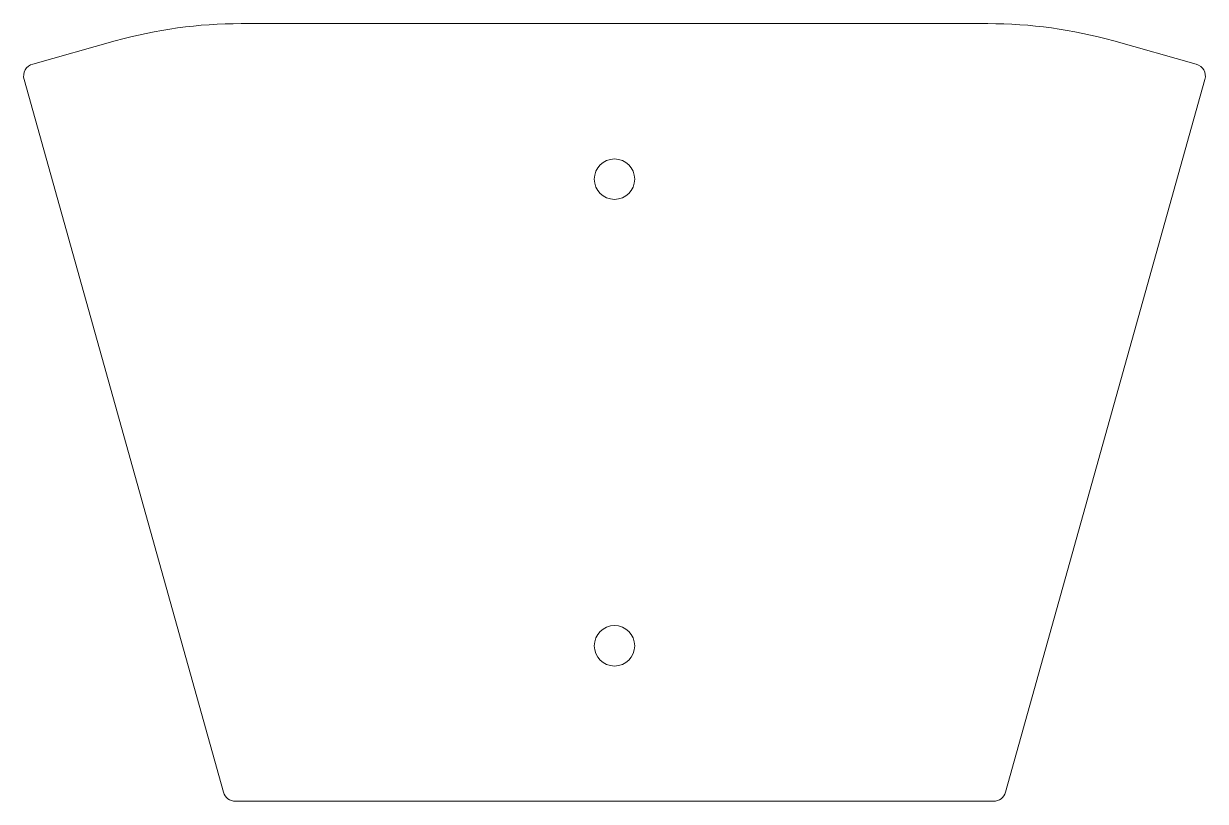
# Model space of a CAD drawing. Header units: millimetres. Extents: x -95 to 95, y -118 to 7.
import ezdxf

# ---------------------------------------------------------------- set-up
doc = ezdxf.new("R2010")
doc.units = ezdxf.units.MM

msp = doc.modelspace()

# ---------------------------------------------------------------- linework, layer by layer
at = {"color": 7, "linetype": 'Continuous', "lineweight": 15}
for p, q in [((-60.08, 7.04), (60.08, 7.04)), ((-80.3, 4.26), (-93.59, 0.54)), ((93.59, 0.54), (80.3, 4.26)), ((-94.97, -1.93), (-62.89, -116.5)), ((62.89, -116.5), (94.97, -1.93)), ((-60.97, -117.96), (60.97, -117.96))]:
    msp.add_line(p, q, dxfattribs=at)
for centre in [(0, -17.96), (0, -92.96)]:
    msp.add_circle(centre, 3.25, dxfattribs=at)
for centre, radius, start, end in [((-60.08, -67.96), 75, 90, 105.6422), ((60.08, -67.96), 75, 74.3578, 90), ((-93.05, -1.39), 2, 105.6422, 195.6422), ((93.05, -1.39), 2, 344.3578, 74.3578), ((-60.97, -115.96), 2, 195.6422, 270), ((60.97, -115.96), 2, 270, 344.3578)]:
    msp.add_arc(centre, radius, start, end, dxfattribs=at)

doc.saveas('drawing.dxf')
